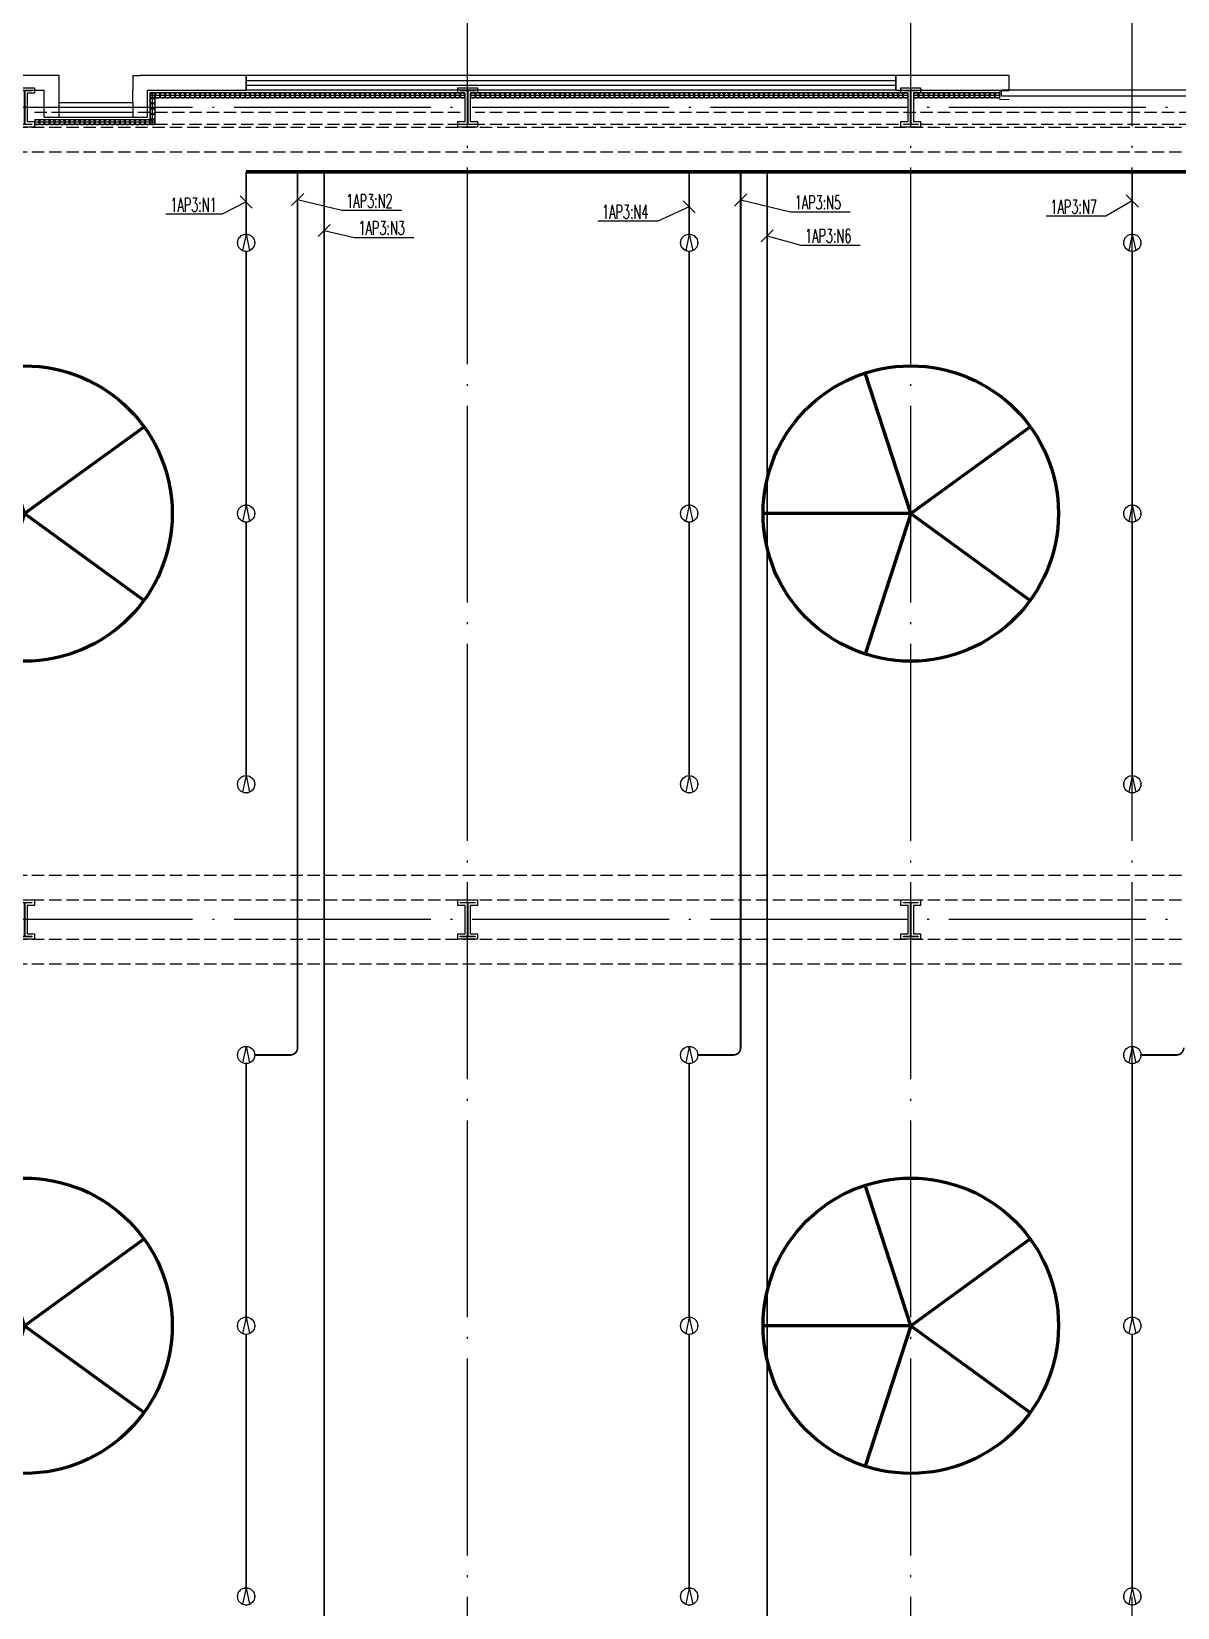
# Model space of a CAD drawing. Extents: x -1396510 to 1250330, y -1892470 to 1623980.
# Drawn here: x 107627 to 130903, y -747104 to -715088 of the extents above; entities that cross this region are included whole.
import ezdxf
from ezdxf.enums import TextEntityAlignment as Align

# ---------------------------------------------------------------- set-up
doc = ezdxf.new("R2010")
doc.units = 0
doc.header["$LTSCALE"] = 1000
doc.header["$MEASUREMENT"] = 0
for name, pattern in [('10平面$0$DASH', [0.35, 0.25, -0.1]), ('DASH', [0.35, 0.25, -0.1]), ('DOTE', [2.42, 2, -0.2, 0.02, -0.2])]:
    doc.linetypes.add(name, pattern=pattern)
for name, color, linetype in [('10平面$0$WINDOW', 4, 'Continuous'), ('A-AXIS-DOTE', 14, 'DOTE'), ('A-HATCH-2', 251, 'Continuous'), ('A-HRAIL', 173, 'Continuous'), ('A-LIN-V', 9, 'Continuous'), ('A-SFCE', 30, 'Continuous'), ('A-WINDOW', 140, 'Continuous'), ('AS-COLN', 6, 'Continuous'), ('AS-WALL', 40, 'Continuous'), ('DIM-照明', 3, 'Continuous'), ('EQUIP-照明', 3, 'Continuous'), ('WIRE-照明', 1, 'Continuous'), ('建-窗', 4, 'Continuous')]:
    doc.layers.add(name, color=color, linetype=linetype)
doc.layers.add('A-云线2', color=3, linetype='Continuous', plot=False)
doc.styles.add('_TEL_DIM', font='SIMPLEX', dxfattribs={"width": 0.8, "height": 3.5, "bigfont": 'HZTXT'})

# ---------------------------------------------------------------- blocks, each defined once
blk = doc.blocks.new('WINDOW2DLIB$DYNSTYLE$00000005')
at = {"color": 0}
for points in [[(-0.5, 0.5), (-0.5, -0.5)], [(-0.5, 0.5), (0.5, 0.5)], [(0.5, -0.5), (0.5, 0.5)], [(0.5, 0.1667), (-0.5, 0.1667)], [(0.5, -0.1667), (-0.5, -0.1667)], [(-0.5, -0.5), (0.5, -0.5)]]:
    blk.add_lwpolyline(points, dxfattribs=at)
blk = doc.blocks.new('10平面$0$$DorLib2D$00000126')
at = {"color": 0, "linetype": 'Continuous'}
for p, q in [((-0.532, 0.5), (-0.532, 0.9)), ((0.532, 0.9), (0.532, 0.5))]:
    blk.add_line(p, q, dxfattribs=at)
at = {"color": 0, "linetype": '10平面$0$DASH'}
for p, q in [((-0.532, 0.9), (0.532, 0.9)), ((-0.532, 0.5), (0.532, 0.5))]:
    blk.add_line(p, q, dxfattribs=at)
blk = doc.blocks.new('42343243')
at = {"layer": 'AS-WALL'}
for p, q in [((-173154, 1223170), (-175454, 1223170)), ((-173154, 1222620), (-173154, 1223170)), ((-171654, 1223170), (-171504, 1223170)), ((-171654, 1223170), (-171654, 1222870)), ((-169354, 1223170), (-171504, 1223170)), ((-169354, 1222870), (-169354, 1223170)), ((-153854, 1223170), (-156154, 1223170)), ((-156154, 1223170), (-156154, 1222870)), ((-153854, 1222870), (-153854, 1223170)), ((-175454, 1222870), (-173454, 1222870)), ((-173454, 1222320), (-173454, 1222870)), ((-171654, 1222870), (-171654, 1222870)), ((-171654, 1222620), (-171654, 1222870)), ((-171354, 1222320), (-171354, 1222870)), ((-171354, 1222870), (-169354, 1222870)), ((-156154, 1222870), (-153854, 1222870)), ((-173154, 1222320), (-173154, 1222620)), ((-171654, 1222620), (-171654, 1222320)), ((-173454, 1222320), (-173154, 1222320)), ((-171654, 1222320), (-171354, 1222320))]:
    blk.add_line(p, q, dxfattribs=at)
at = {"layer": '10平面$0$WINDOW', "xscale": 5000, "yscale": 300, "zscale": 300, "rotation": 180}
blk.add_blockref('10平面$0$$DorLib2D$00000126', (-151354, 1223020), dxfattribs=at)
at = {"layer": '建-窗', "zscale": 300}
for p, xscale, yscale, rotation in [((-162754, 1223020), -13200, -300, 359.9999999996728), ((-172404, 1222470), -1500, 300, 179.9999999999555)]:
    blk.add_blockref('WINDOW2DLIB$DYNSTYLE$00000005', p, dxfattribs=dict(at, xscale=xscale, yscale=yscale, rotation=rotation))
blk = doc.blocks.new('nt66')
at = {"layer": 'A-HATCH-2', "color": 8}
blk.add_lwpolyline([(-195840, 766870), (-195440, 766870), (-195440, 766758), (-195586, 766758), (-195586, 766182), (-195440, 766182), (-195440, 766070), (-195840, 766070), (-195840, 766182), (-195694, 766182), (-195694, 766758), (-195840, 766758)], close=True, dxfattribs=at)
at = {"layer": 'AS-COLN'}
blk.add_lwpolyline([(-195790, 766820), (-195490, 766820), (-195490, 766808), (-195636, 766808), (-195636, 766132), (-195490, 766132), (-195490, 766120), (-195790, 766120), (-195790, 766132), (-195644, 766132), (-195644, 766808), (-195790, 766808)], close=True, dxfattribs=at)
blk = doc.blocks.new('33333')
for p in [(21786, -43900), (30786, -43900), (39786, -43900), (21786, -60400), (30786, -60400), (39786, -60400)]:
    blk.add_blockref('nt66', p)
blk = doc.blocks.new('w42343')
at = {"layer": 'A-HATCH-2', "color": 8, "linetype": 'DASH'}
for p, q in [((-263654, 722170), (-128354, 722170)), ((-263654, 721670), (-128354, 721670)), ((-263654, 706970), (-128354, 706970)), ((-263654, 706470), (-128354, 706470)), ((-263654, 705670), (-128354, 705670)), ((-263654, 705170), (-128354, 705170))]:
    blk.add_line(p, q, dxfattribs=at)
blk = doc.blocks.new('w4324324')
at = {"layer": 'A-HATCH-2', "color": 0, "lineweight": 60}
for q in [(-1694760, 686605), (-1697614, 684532), (-1691907, 684532), (-1696524, 681178), (-1692997, 681178)]:
    blk.add_line((-1694760, 683605), q, dxfattribs=at)
blk.add_circle((-1694760, 683605), 3000, dxfattribs=at)
blk = doc.blocks.new('ner546')
at = {"layer": 'A-LIN-V', "color": 8}
for p in [(614780, -28744), (631280, -28744), (614780, -46744), (631280, -46744)]:
    blk.add_blockref('w4324324', p, dxfattribs=at)
blk = doc.blocks.new('3333')
at = {"layer": 'A-SFCE', "const_width": 20}
blk.add_lwpolyline([(-227064, 766320), (-227064, 766510), (-227244, 766510), (-227244, 766320)], dxfattribs=at)
blk = doc.blocks.new('99平面图例外参$0$$LinePat$圆环')
for points in [[(0, 150), (300, 150)], [(0, 0), (300, 0)], [(0, -150), (300, -150)]]:
    blk.add_lwpolyline(points)
at = {"color": 0}
blk.add_circle((150, 0), 150, dxfattribs=at)
blk = doc.blocks.new('世赫2#厂房一层0821')
at = {"layer": 'A-AXIS-DOTE', "color": 8, "ltscale": 2}
for p, q in [((120300, -87498.9), (120300, 6300)), ((129300, -87498.9), (129300, 6300)), ((133800, -87498.9), (133800, 6300)), ((163114.2, 0), (-11095.8, 0)), ((163114.2, -16500), (-11095.8, -16500))]:
    blk.add_line(p, q, dxfattribs=at)
at = {"layer": 'A-SFCE', "color": 2, "linetype": 'DASH'}
for p, q in [((120150, -100), (111450, -100)), ((120150, -350), (111450, -350))]:
    blk.add_line(p, q, dxfattribs=at)
at = {"layer": 'A-SFCE', "linetype": 'DASH'}
for p, q in [((138150, -100), (120450, -100)), ((138150, -350), (120450, -350))]:
    blk.add_line(p, q, dxfattribs=at)
at = {"layer": 'A-HRAIL', "yscale": 0.3333333333111111, "zscale": 0.3333333333111111}
for p, xscale, rotation in [((113900, 191.7), -0.3611111226889233, 270), ((113951.5, 244), -0.3384127415271159, 359.9999999997966), ((113900, 83.3), -0.3611111226889233, 270), ((113900, -25), -0.3611111226889233, 270), ((114053, 244), -0.3384127415271159, 359.9999999997966), ((114154.6, 244), -0.3384127415271159, 359.9999999997966), ((114256.1, 244), -0.3384127415271159, 359.9999999997966), ((114357.6, 244), -0.3384127415271159, 359.9999999997966), ((114459.1, 244), -0.3384127415271159, 359.9999999997966), ((114560.7, 244), -0.3384127415271159, 359.9999999997966), ((114662.2, 244), -0.3384127415271159, 359.9999999997966), ((114763.7, 244), -0.3384127415271159, 359.9999999997966), ((114865.2, 244), -0.3384127415271159, 359.9999999997966), ((114966.8, 244), -0.3384127415271159, 359.9999999997966), ((115068.3, 244), -0.3384127415271159, 359.9999999997966), ((115169.8, 244), -0.3384127415271159, 359.9999999997966), ((115271.3, 244), -0.3384127415271159, 359.9999999997966), ((115372.9, 244), -0.3384127415271159, 359.9999999997966), ((115474.4, 244), -0.3384127415271159, 359.9999999997966), ((115575.9, 244), -0.3384127415271159, 359.9999999997966), ((115677.4, 244), -0.3384127415271159, 359.9999999997966), ((115779, 244), -0.3384127415271159, 359.9999999997966), ((115880.5, 244), -0.3384127415271159, 359.9999999997966), ((115982, 244), -0.3384127415271159, 359.9999999997966), ((116083.5, 244), -0.3384127415271159, 359.9999999997966), ((116185, 244), -0.3384127415271159, 359.9999999997966), ((116286.6, 244), -0.3384127415271159, 359.9999999997966), ((116388.1, 244), -0.3384127415271159, 359.9999999997966), ((116489.6, 244), -0.3384127415271159, 359.9999999997966), ((116591.1, 244), -0.3384127415271159, 359.9999999997966), ((116692.7, 244), -0.3384127415271159, 359.9999999997966), ((116794.2, 244), -0.3384127415271159, 359.9999999997966), ((116895.7, 244), -0.3384127415271159, 359.9999999997966), ((116997.2, 244), -0.3384127415271159, 359.9999999997966), ((117098.8, 244), -0.3384127415271159, 359.9999999997966), ((117200.3, 244), -0.3384127415271159, 359.9999999997966), ((117301.8, 244), -0.3384127415271159, 359.9999999997966), ((117403.3, 244), -0.3384127415271159, 359.9999999997966), ((117504.9, 244), -0.3384127415271159, 359.9999999997966), ((117606.4, 244), -0.3384127415271159, 359.9999999997966), ((117707.9, 244), -0.3384127415271159, 359.9999999997966), ((117809.4, 244), -0.3384127415271159, 359.9999999997966), ((117911, 244), -0.3384127415271159, 359.9999999997966), ((118012.5, 244), -0.3384127415271159, 359.9999999997966), ((118114, 244), -0.3384127415271159, 359.9999999997966), ((118215.5, 244), -0.3384127415271159, 359.9999999997966), ((118317, 244), -0.3384127415271159, 359.9999999997966), ((118418.6, 244), -0.3384127415271159, 359.9999999997966), ((118520.1, 244), -0.3384127415271159, 359.9999999997966), ((118621.6, 244), -0.3384127415271159, 359.9999999997966), ((118723.1, 244), -0.3384127415271159, 359.9999999997966), ((118824.7, 244), -0.3384127415271159, 359.9999999997966), ((118926.2, 244), -0.3384127415271159, 359.9999999997966), ((119027.7, 244), -0.3384127415271159, 359.9999999997966), ((119129.2, 244), -0.3384127415271159, 359.9999999997966), ((119230.8, 244), -0.3384127415271159, 359.9999999997966), ((119332.3, 244), -0.3384127415271159, 359.9999999997966), ((119433.8, 244), -0.3384127415271159, 359.9999999997966), ((119535.3, 244), -0.3384127415271159, 359.9999999997966), ((119636.9, 244), -0.3384127415271159, 359.9999999997966), ((119738.4, 244), -0.3384127415271159, 359.9999999997966), ((119839.9, 244), -0.3384127415271159, 359.9999999997966), ((119941.4, 244), -0.3384127415271159, 359.9999999997966), ((120043, 244), -0.3384127415271159, 359.9999999997966), ((120144.5, 244), -0.3384127415271159, 359.9999999997966), ((120246, 244), -0.3384127415271159, 359.9999999997966), ((120455, 244), -0.3368181817957239, 359.9999999997967), ((120556.1, 244), -0.3368181817957239, 359.9999999997967), ((120657.1, 244), -0.3368181817957239, 359.9999999997967), ((120758.2, 244), -0.3368181817957239, 359.9999999997967), ((120859.2, 244), -0.3368181817957239, 359.9999999997967), ((120960.3, 244), -0.3368181817957239, 359.9999999997967), ((121061.3, 244), -0.3368181817957239, 359.9999999997967), ((121162.4, 244), -0.3368181817957239, 359.9999999997967), ((121263.4, 244), -0.3368181817957239, 359.9999999997967), ((121364.5, 244), -0.3368181817957239, 359.9999999997967), ((121465.5, 244), -0.3368181817957239, 359.9999999997967), ((121566.5, 244), -0.3368181817957239, 359.9999999997967), ((121667.6, 244), -0.3368181817957239, 359.9999999997967), ((121768.6, 244), -0.3368181817957239, 359.9999999997967), ((121869.7, 244), -0.3368181817957239, 359.9999999997967), ((121970.7, 244), -0.3368181817957239, 359.9999999997967), ((122071.8, 244), -0.3368181817957239, 359.9999999997967), ((122172.8, 244), -0.3368181817957239, 359.9999999997967), ((122273.9, 244), -0.3368181817957239, 359.9999999997967), ((122374.9, 244), -0.3368181817957239, 359.9999999997967), ((122476, 244), -0.3368181817957239, 359.9999999997967), ((122577, 244), -0.3368181817957239, 359.9999999997967), ((122678, 244), -0.3368181817957239, 359.9999999997967), ((122779.1, 244), -0.3368181817957239, 359.9999999997967), ((122880.1, 244), -0.3368181817957239, 359.9999999997967), ((122981.2, 244), -0.3368181817957239, 359.9999999997967), ((123082.2, 244), -0.3368181817957239, 359.9999999997967), ((123183.3, 244), -0.3368181817957239, 359.9999999997967), ((123284.3, 244), -0.3368181817957239, 359.9999999997967), ((123385.4, 244), -0.3368181817957239, 359.9999999997967), ((123486.4, 244), -0.3368181817957239, 359.9999999997967), ((123587.5, 244), -0.3368181817957239, 359.9999999997967), ((123688.5, 244), -0.3368181817957239, 359.9999999997967), ((123789.5, 244), -0.3368181817957239, 359.9999999997967), ((123890.6, 244), -0.3368181817957239, 359.9999999997967), ((123991.6, 244), -0.3368181817957239, 359.9999999997967), ((124092.7, 244), -0.3368181817957239, 359.9999999997967), ((124193.7, 244), -0.3368181817957239, 359.9999999997967), ((124294.8, 244), -0.3368181817957239, 359.9999999997967), ((124395.8, 244), -0.3368181817957239, 359.9999999997967), ((124496.9, 244), -0.3368181817957239, 359.9999999997967), ((124597.9, 244), -0.3368181817957239, 359.9999999997967), ((124699, 244), -0.3368181817957239, 359.9999999997967), ((124800, 244), -0.3368181817957239, 359.9999999997967), ((124901, 244), -0.3368181817957239, 359.9999999997967), ((125002.1, 244), -0.3368181817957239, 359.9999999997967), ((125103.1, 244), -0.3368181817957239, 359.9999999997967), ((125204.2, 244), -0.3368181817957239, 359.9999999997967), ((125305.2, 244), -0.3368181817957239, 359.9999999997967), ((125406.3, 244), -0.3368181817957239, 359.9999999997967), ((125507.3, 244), -0.3368181817957239, 359.9999999997967), ((125608.4, 244), -0.3368181817957239, 359.9999999997967), ((125709.4, 244), -0.3368181817957239, 359.9999999997967), ((125810.5, 244), -0.3368181817957239, 359.9999999997967), ((125911.5, 244), -0.3368181817957239, 359.9999999997967), ((126012.5, 244), -0.3368181817957239, 359.9999999997967), ((126113.6, 244), -0.3368181817957239, 359.9999999997967), ((126214.6, 244), -0.3368181817957239, 359.9999999997967), ((126315.7, 244), -0.3368181817957239, 359.9999999997967), ((126416.7, 244), -0.3368181817957239, 359.9999999997967), ((126517.8, 244), -0.3368181817957239, 359.9999999997967), ((126618.8, 244), -0.3368181817957239, 359.9999999997967), ((126719.9, 244), -0.3368181817957239, 359.9999999997967), ((126820.9, 244), -0.3368181817957239, 359.9999999997967), ((126922, 244), -0.3368181817957239, 359.9999999997967), ((127023, 244), -0.3368181817957239, 359.9999999997967), ((127124, 244), -0.3368181817957239, 359.9999999997967), ((127225.1, 244), -0.3368181817957239, 359.9999999997967), ((127326.1, 244), -0.3368181817957239, 359.9999999997967), ((127427.2, 244), -0.3368181817957239, 359.9999999997967), ((127528.2, 244), -0.3368181817957239, 359.9999999997967), ((127629.3, 244), -0.3368181817957239, 359.9999999997967), ((127730.3, 244), -0.3368181817957239, 359.9999999997967), ((127831.4, 244), -0.3368181817957239, 359.9999999997967), ((127932.4, 244), -0.3368181817957239, 359.9999999997967), ((128033.5, 244), -0.3368181817957239, 359.9999999997967), ((128134.5, 244), -0.3368181817957239, 359.9999999997967), ((128235.5, 244), -0.3368181817957239, 359.9999999997967), ((128336.6, 244), -0.3368181817957239, 359.9999999997967), ((128437.6, 244), -0.3368181817957239, 359.9999999997967), ((128538.7, 244), -0.3368181817957239, 359.9999999997967), ((128639.7, 244), -0.3368181817957239, 359.9999999997967), ((128740.8, 244), -0.3368181817957239, 359.9999999997967), ((128841.8, 244), -0.3368181817957239, 359.9999999997967), ((128942.9, 244), -0.3368181817957239, 359.9999999997967), ((129043.9, 244), -0.3368181817957239, 359.9999999997967), ((129145, 244), -0.3368181817957239, 359.9999999997967), ((129246, 244), -0.3368181817957239, 359.9999999997967), ((129457.3, 244), -0.3444734679202548, 359.999999999795), ((129560.7, 244), -0.3444734679202548, 359.999999999795), ((129664, 244), -0.3444734679202548, 359.999999999795), ((129767.4, 244), -0.3444734679202548, 359.999999999795), ((129870.7, 244), -0.3444734679202548, 359.999999999795), ((129974.1, 244), -0.3444734679202548, 359.999999999795), ((130077.4, 244), -0.3444734679202548, 359.999999999795), ((130180.7, 244), -0.3444734679202548, 359.999999999795), ((130284.1, 244), -0.3444734679202548, 359.999999999795), ((130387.4, 244), -0.3444734679202548, 359.999999999795), ((130490.8, 244), -0.3444734679202548, 359.999999999795), ((130594.1, 244), -0.3444734679202548, 359.999999999795), ((130697.4, 244), -0.3444734679202548, 359.999999999795), ((130800.8, 244), -0.3444734679202548, 359.999999999795), ((130904.1, 244), -0.3444734679202548, 359.999999999795), ((131007.5, 244), -0.3444734679202548, 359.999999999795), ((131110.8, 244), -0.3444734679202548, 359.999999999795), ((113900, -133.3), -0.3611111226889233, 270), ((113900, -241.7), -0.3611111226889233, 270), ((113900, -350), -0.3611111226889233, 270)]:
    blk.add_blockref('99平面图例外参$0$$LinePat$圆环', p, dxfattribs=dict(at, xscale=xscale, rotation=rotation))
at = {"layer": 'A-HRAIL', "xscale": -0.3402776645396762, "yscale": 0.3333333333111111, "zscale": 0.3333333333111111}
for p in [(111602.1, -300), (111704.2, -300), (111806.3, -300), (111908.3, -300), (112010.4, -300), (112112.5, -300), (112214.6, -300), (112316.7, -300), (112418.8, -300), (112520.8, -300), (112622.9, -300), (112725, -300), (112827.1, -300), (112929.2, -300), (113031.3, -300), (113133.3, -300), (113235.4, -300), (113337.5, -300), (113439.6, -300), (113541.7, -300), (113643.8, -300), (113745.8, -300), (113847.9, -300), (113950, -300)]:
    blk.add_blockref('99平面图例外参$0$$LinePat$圆环', p, dxfattribs=at)
at = {"layer": 'A-LIN-V', "color": 8, "rotation": 90.00000000000001}
blk.add_blockref('ner546', (766160.7, 1055230), dxfattribs=at)
at = {"layer": 'A-SFCE', "rotation": 90}
blk.add_blockref('3333', (897620.8, 227404.2), dxfattribs=at)
at = {"layer": 'A-WINDOW'}
for name, p in [('42343243', (285154.2, -1222520)), ('33333', (285154.2, -722570)), ('w42343', (285154.2, -722570))]:
    blk.add_blockref(name, p, dxfattribs=at)
blk = doc.blocks.new('$equip$00002832')
for q in [(-0.203, -0.457), (0.203, -0.457)]:
    blk.add_line((0, 0.5), q)
at = {"const_width": 0.0571}
blk.add_lwpolyline([(0.5, 0, 1), (-0.5, 0, 1), (0.5, 0, -0.625089)], format="xyb", dxfattribs=at)
blk.add_circle((0, 0), 0.5)
for p in [(-0.5, 0), (0, 0.5), (0.5, 0), (0, -0.5)]:
    blk.add_point(p)
at = {"color": 7, "style": '_TEL_DIM', "flags": 1}
for tag in ['A', 'REMARK']:
    blk.add_attdef(tag, text='', height=0.00002, dxfattribs=at).set_placement((0, 0), align=Align.MIDDLE_CENTER)

msp = doc.modelspace()

# ---------------------------------------------------------------- linework, layer by layer
at = {"layer": 'DIM-照明'}
for p, q in [((112109.6, -718673.7), (111862.1, -718426.3)), ((113155.3, -718376.3), (112907.8, -718623.7)), ((122155.3, -718386.3), (121907.8, -718633.7)), ((130109.6, -718653.7), (129862.1, -718406.3)), ((121109.6, -718773.7), (120862.1, -718526.3)), ((113693.9, -719006.3), (113446.4, -719253.7)), ((122693.9, -719116.3), (122446.4, -719363.7))]:
    msp.add_line(p, q, dxfattribs=at)
for points in [[(111985.8, -718550), (111500, -718800)], [(113031.6, -718500), (113930, -718720)], [(113930, -718720), (115145, -718720)], [(120985.8, -718650), (120350, -718940)], [(122031.6, -718510), (123040, -718750)], [(123040, -718750), (124255, -718750)], [(129985.8, -718530), (129450, -718840)], [(111500, -718800), (110357, -718800)], [(120350, -718940), (119127, -718940)], [(129450, -718840), (128235, -718840)], [(113570.2, -719130), (114180, -719270)], [(114180, -719270), (115395, -719270)], [(122570.2, -719240), (123250, -719430)], [(123250, -719430), (124457, -719430)]]:
    msp.add_lwpolyline(points, dxfattribs=at)
at = {"layer": 'WIRE-照明', "linetype": 'Continuous'}
for points, const_width in [([(111985.8, -717937.6), (137407.1, -717937.6)], 70), ([(111985.8, -719205), (111985.8, -717937.6)], 35), ([(113031.6, -735730), (113031.6, -717937.6)], 35), ([(113570.2, -752230), (113570.2, -717937.6)], 35), ([(120985.8, -719205), (120985.8, -717937.6)], 35), ([(122031.6, -735730), (122031.6, -717937.6)], 35), ([(122570.2, -752230), (122570.2, -717937.6)], 35), ([(129985.8, -719205), (129985.8, -717937.6)], 35), ([(111985.8, -724705), (111985.8, -719555)], 35), ([(120985.8, -724705), (120985.8, -719555)], 35), ([(129985.8, -724705), (129985.8, -719555)], 35), ([(111985.8, -730205), (111985.8, -725055)], 35), ([(120985.8, -730205), (120985.8, -725055)], 35), ([(129985.8, -730205), (129985.8, -725055)], 35), ([(111985.8, -741205), (111985.8, -736055)], 35), ([(112160.8, -735880), (112881.6, -735880)], 35), ([(120985.8, -741205), (120985.8, -736055)], 35), ([(121160.8, -735880), (121881.6, -735880)], 35), ([(129985.8, -741205), (129985.8, -736055)], 35), ([(130160.8, -735880), (130881.6, -735880)], 35), ([(111985.8, -746705), (111985.8, -741555)], 35), ([(120985.8, -746705), (120985.8, -741555)], 35), ([(129985.8, -746705), (129985.8, -741555)], 35)]:
    msp.add_lwpolyline(points, dxfattribs=dict(at, const_width=const_width))
at = {"layer": 'WIRE-照明', "linetype": 'Continuous', "const_width": 35}
for points in [[(112881.6, -735880, 0.4142136), (113031.6, -735730)], [(121881.6, -735880, 0.4142136), (122031.6, -735730)], [(130881.6, -735880, 0.4142136), (131031.6, -735730)]]:
    msp.add_lwpolyline(points, format="xyb", dxfattribs=at)

# ---------------------------------------------------------------- block references
at = {"layer": 'A-云线2'}
msp.add_blockref('世赫2#厂房一层0821', (-3814.2, -716630), dxfattribs=at)
at = {"layer": 'EQUIP-照明', "xscale": 350, "yscale": 350, "zscale": 350}
for p in [(111985.8, -719380), (120985.8, -719380), (129985.8, -719380), (111985.8, -724880), (120985.8, -724880), (129985.8, -724880), (111985.8, -730380), (120985.8, -730380), (129985.8, -730380), (111985.8, -735880), (120985.8, -735880), (129985.8, -735880), (111985.8, -741380), (120985.8, -741380), (129985.8, -741380), (111985.8, -746880), (120985.8, -746880), (129985.8, -746880)]:
    msp.add_blockref('$equip$00002832', p, dxfattribs=at)

# ---------------------------------------------------------------- texts
at = {"layer": 'DIM-照明', "color": 7, "style": '_TEL_DIM', "width": 0.6}
for s, p in [('1AP3:N2', (114017.5, -718670)), ('1AP3:N5', (123127.5, -718700)), ('1AP3:N1', (110444.5, -718750)), ('1AP3:N4', (119214.5, -718890)), ('1AP3:N7', (128322.5, -718790)), ('1AP3:N3', (114267.5, -719220)), ('1AP3:N6', (123337.5, -719380))]:
    msp.add_text(s, height=280, dxfattribs=at).set_placement(p)

doc.saveas('drawing.dxf')
